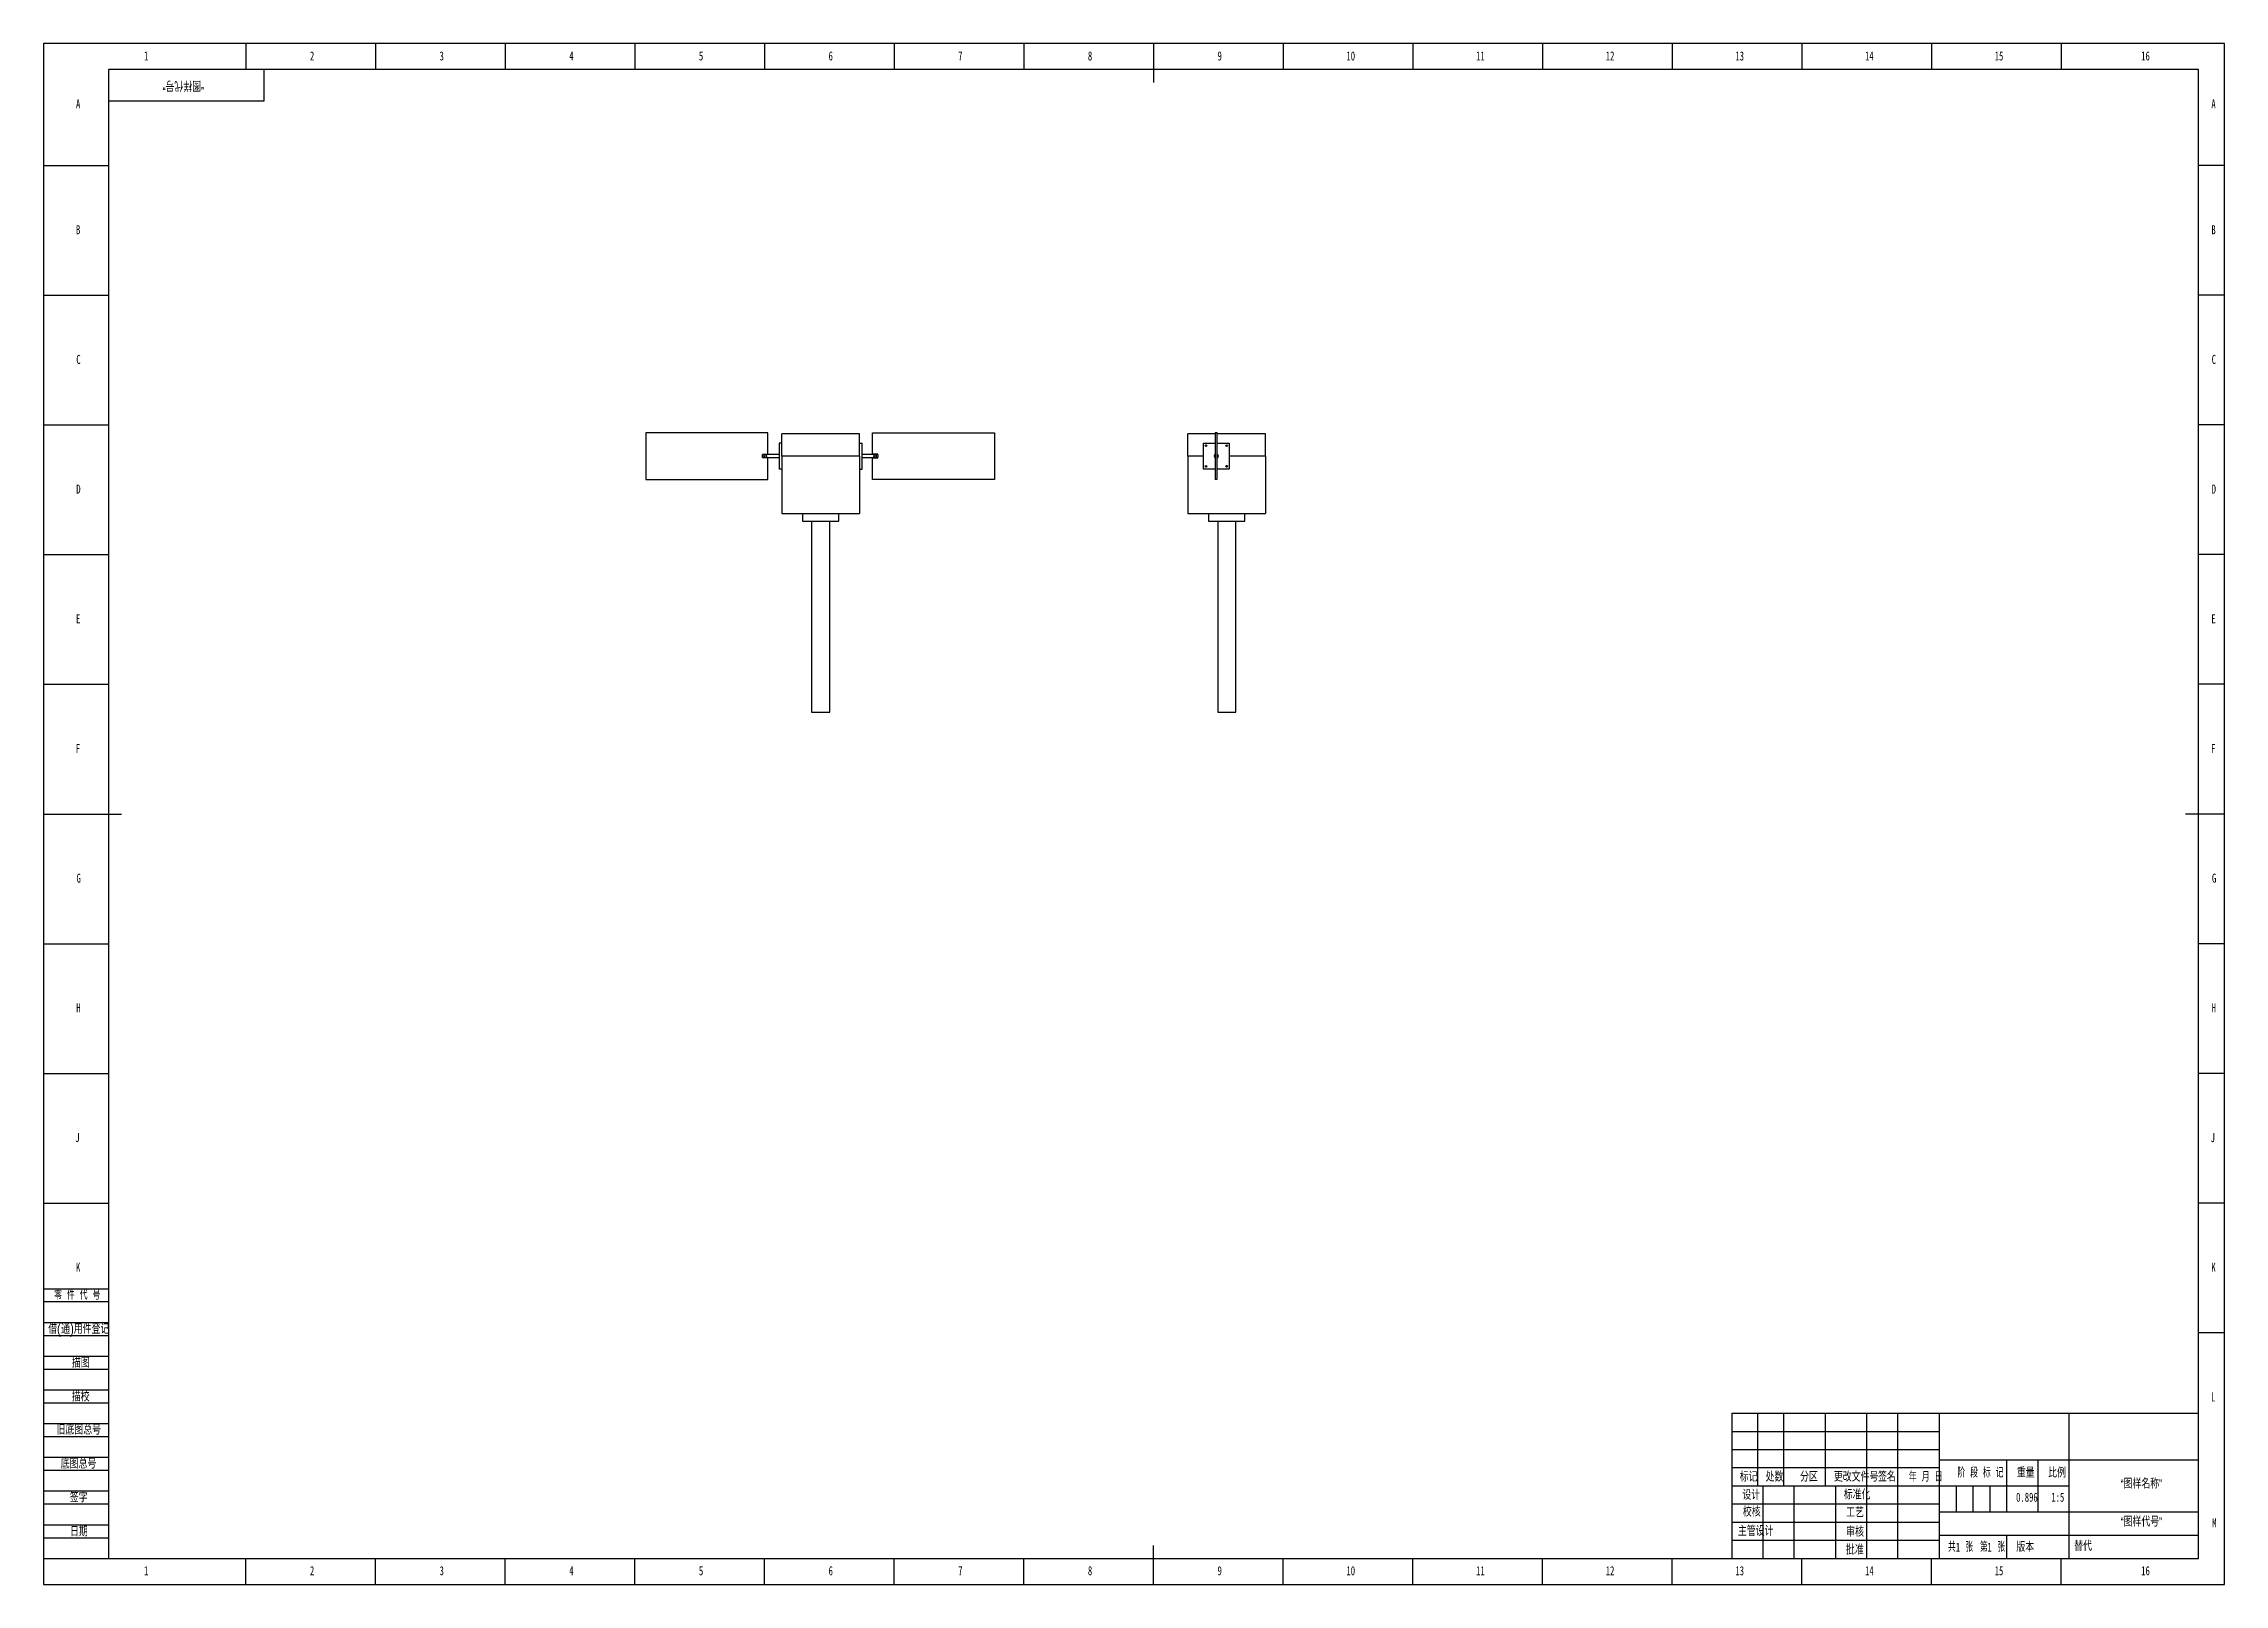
# Model space of a CAD drawing. Header units: millimetres. Extents: x 0 to 841, y 0 to 594.
import ezdxf

# ---------------------------------------------------------------- set-up
doc = ezdxf.new("R2010")
doc.units = ezdxf.units.MM
for name, color, linetype in [('10', 7, 'Continuous'), ('5', 7, 'Continuous'), ('SLD-0', 7, 'Continuous')]:
    doc.layers.add(name, color=color, linetype=linetype)
doc.styles.add('SLDTEXTSTYLE0', font='TXT', dxfattribs={"width": 0.7, "bigfont": 'bigfont'})
doc.styles.add('SLDTEXTSTYLE1', font='TXT', dxfattribs={"width": 0.62, "bigfont": 'bigfont'})
doc.styles.add('SLDTEXTSTYLE2', font='TXT', dxfattribs={"width": 0.614286, "bigfont": 'bigfont'})
doc.styles.add('SLDTEXTSTYLE3', font='TXT', dxfattribs={"width": 0.6, "bigfont": 'bigfont'})
doc.styles.add('SLDTEXTSTYLE4', font='TXT', dxfattribs={"width": 0.7})

msp = doc.modelspace()

# ---------------------------------------------------------------- linework, layer by layer
at = {"color": 7, "linetype": 'Continuous', "lineweight": 25}
for p, q in [((279.27, 443.99), (232.27, 443.99)), ((232.27, 443.99), (232.27, 425.99)), ((279.27, 435.56), (279.27, 443.99)), ((284.68, 439.99), (283.68, 439.99)), ((283.68, 439.99), (283.68, 429.99)), ((284.68, 434.99), (284.68, 443.59)), ((314.68, 443.59), (284.68, 443.59)), ((314.68, 434.99), (314.68, 443.59)), ((314.68, 439.99), (315.68, 439.99)), ((315.68, 429.99), (315.68, 439.99)), ((319.67, 435.79), (319.67, 443.99)), ((319.67, 443.99), (366.67, 443.99)), ((366.67, 443.99), (366.67, 425.99)), ((451.85, 443.59), (441.27, 443.59)), ((441.27, 434.99), (441.27, 443.59)), ((447.25, 439.99), (451.85, 439.99)), ((447.25, 429.99), (447.25, 439.99)), ((452.45, 443.99), (451.85, 443.99)), ((451.85, 443.99), (451.85, 425.99)), ((452.45, 443.99), (452.65, 443.99)), ((452.45, 443.99), (452.45, 425.99)), ((471.27, 443.59), (452.45, 443.59)), ((452.45, 439.99), (457.25, 439.99)), ((452.65, 443.59), (452.65, 443.99)), ((457.25, 439.99), (457.25, 429.99)), ((471.27, 434.99), (471.27, 443.59)), ((277.27, 434.43), (277.27, 435.56)), ((279.67, 435.56), (277.27, 435.56)), ((277.27, 434.43), (279.67, 434.43)), ((279.27, 425.99), (279.27, 434.43)), ((283.68, 435.59), (279.67, 435.59)), ((279.67, 435.59), (279.67, 435.56)), ((279.67, 434.43), (279.67, 434.39)), ((279.67, 434.39), (283.68, 434.39)), ((284.68, 429.99), (283.68, 429.99)), ((314.68, 434.99), (284.68, 434.99)), ((284.68, 434.99), (284.68, 412.86)), ((314.68, 434.99), (314.68, 412.86)), ((314.68, 429.99), (315.68, 429.99)), ((319.27, 435.59), (315.68, 435.59)), ((315.68, 434.39), (319.27, 434.39)), ((319.27, 435.56), (319.27, 435.59)), ((321.67, 435.56), (319.27, 435.56)), ((319.27, 434.43), (321.67, 434.43)), ((319.27, 434.39), (319.27, 434.43)), ((321.67, 435.79), (319.67, 435.79)), ((319.67, 435.79), (319.67, 435.56)), ((319.67, 434.43), (319.67, 434.19)), ((319.67, 425.99), (319.67, 434.19)), ((321.67, 434.19), (319.67, 434.19)), ((321.67, 435.44), (321.67, 435.79)), ((321.67, 435.44), (321.67, 434.55)), ((321.67, 434.19), (321.67, 434.55)), ((447.25, 434.99), (441.27, 434.99)), ((441.27, 434.99), (441.27, 412.86)), ((451.85, 429.99), (447.25, 429.99)), ((457.25, 429.99), (452.45, 429.99)), ((456.51, 431.19), (455.98, 431.19)), ((471.27, 434.99), (457.25, 434.99)), ((471.27, 434.99), (471.27, 412.86)), ((232.27, 425.99), (279.27, 425.99)), ((366.67, 425.99), (319.67, 425.99)), ((452.45, 425.99), (451.85, 425.99)), ((284.68, 412.86), (314.68, 412.86)), ((292.68, 412.86), (292.68, 409.86)), ((306.68, 409.86), (306.68, 412.86)), ((441.27, 412.86), (471.27, 412.86)), ((449.27, 412.86), (449.27, 409.86)), ((463.27, 409.86), (463.27, 412.86)), ((292.68, 409.86), (299.68, 409.86)), ((296.18, 409.86), (296.18, 336.26)), ((299.68, 409.86), (306.68, 409.86)), ((303.18, 336.26), (303.18, 409.86)), ((449.27, 409.86), (463.27, 409.86)), ((452.77, 409.86), (452.77, 336.26)), ((459.77, 336.26), (459.77, 409.86)), ((296.18, 336.26), (303.18, 336.26)), ((452.77, 336.26), (456.53, 336.26)), ((456.53, 336.26), (459.77, 336.26))]:
    msp.add_line(p, q, dxfattribs=at)
for centre in [(448.25, 438.99), (456.25, 438.99), (448.25, 430.99), (456.25, 430.99)]:
    msp.add_circle(centre, 0.33, dxfattribs=at)
for radius, start, end in [(0.8, 120, 240), (0.6, 131.81031, 228.18969), (0.8, 0, 75.52249), (0.6, 289.47122, 70.52878), (0.8, 284.47751, 0)]:
    msp.add_arc((452.25, 434.99), radius, start, end, dxfattribs=at)
at = {"color": 8, "linetype": 'Continuous', "lineweight": 25}
for start, end in [(124.8499, 235.1501), (0, 73.39845), (286.60155, 0)]:
    msp.add_arc((452.25, 434.99), 0.7, start, end, dxfattribs=at)
at = {"color": 7, "linetype": 'Continuous', "lineweight": 25}
for points in [[(277.67, 434.99), (277.67, 435.01), (277.67, 435.06), (277.71, 435.12), (277.76, 435.16), (277.82, 435.19), (277.89, 435.2), (277.95, 435.18), (278.01, 435.14), (278.05, 435.09), (278.07, 435.03), (278.07, 434.96), (278.05, 434.9), (278.01, 434.84), (277.95, 434.81), (277.88, 434.79), (277.82, 434.8), (277.76, 434.82), (277.71, 434.87), (277.67, 434.93), (277.67, 434.97), (277.67, 434.99)], [(278.47, 434.99), (278.47, 435.01), (278.47, 435.06), (278.51, 435.12), (278.56, 435.16), (278.62, 435.19), (278.69, 435.2), (278.75, 435.18), (278.81, 435.14), (278.85, 435.09), (278.87, 435.03), (278.87, 434.96), (278.85, 434.9), (278.81, 434.84), (278.75, 434.81), (278.68, 434.79), (278.62, 434.8), (278.56, 434.82), (278.51, 434.87), (278.47, 434.93), (278.47, 434.97), (278.47, 434.99)], [(320.07, 434.99), (320.07, 435.01), (320.07, 435.06), (320.11, 435.12), (320.16, 435.16), (320.22, 435.19), (320.29, 435.2), (320.35, 435.18), (320.41, 435.14), (320.45, 435.09), (320.47, 435.03), (320.47, 434.96), (320.45, 434.9), (320.41, 434.84), (320.35, 434.81), (320.28, 434.79), (320.22, 434.8), (320.16, 434.82), (320.11, 434.87), (320.07, 434.93), (320.07, 434.97), (320.07, 434.99)], [(320.87, 434.99), (320.87, 435.01), (320.87, 435.06), (320.91, 435.12), (320.96, 435.16), (321.02, 435.19), (321.09, 435.2), (321.15, 435.18), (321.21, 435.14), (321.25, 435.09), (321.27, 435.03), (321.27, 434.96), (321.25, 434.9), (321.21, 434.84), (321.15, 434.81), (321.08, 434.79), (321.02, 434.8), (320.96, 434.82), (320.91, 434.87), (320.87, 434.93), (320.87, 434.97), (320.87, 434.99)]]:
    msp.add_open_spline(points, degree=3, knots=[0, 0, 0, 0, 0.051721, 0.103381, 0.156663, 0.211449, 0.264367, 0.314887, 0.366242, 0.420274, 0.474812, 0.526979, 0.577655, 0.629681, 0.684062, 0.738299, 0.78975, 0.840251, 0.892967, 0.947713, 1, 1, 1, 1], dxfattribs=at)
at = {"layer": '5', "color": 7}
for p, q in [((841, 594), (0, 594)), ((0, 594), (0, 0)), ((841, 0), (841, 594)), ((0, 114), (25, 114)), ((0, 109), (25, 109)), ((0, 101), (25, 101)), ((0, 96), (25, 96)), ((0, 88), (25, 88)), ((0, 83), (25, 83)), ((0, 75), (25, 75)), ((0, 70), (25, 70)), ((0, 62), (25, 62)), ((651, 59), (731, 59)), ((0, 57), (25, 57)), ((651, 52), (731, 52)), ((0, 49), (25, 49)), ((0, 44), (25, 44)), ((0, 36), (25, 36)), ((737.5, 38), (737.5, 28)), ((744, 38), (744, 28)), ((750.5, 38), (750.5, 28)), ((0, 31), (25, 31)), ((0, 23), (25, 23)), ((0, 18), (25, 18)), ((0, 0), (841, 0))]:
    msp.add_line(p, q, dxfattribs=at)
at = {"layer": '5'}
for p, q in [((78, 594), (78, 584)), ((128, 594), (128, 584)), ((178, 594), (178, 584)), ((228, 594), (228, 584)), ((278, 594), (278, 584)), ((328, 594), (328, 584)), ((378, 594), (378, 584)), ((478, 594), (478, 584)), ((528, 594), (528, 584)), ((578, 594), (578, 584)), ((628, 594), (628, 584)), ((678, 594), (678, 584)), ((728, 594), (728, 584)), ((778, 594), (778, 584)), ((0, 547), (25, 547)), ((841, 547), (831, 547)), ((0, 497), (25, 497)), ((841, 497), (831, 497)), ((0, 447), (25, 447)), ((841, 447), (831, 447)), ((0, 397), (25, 397)), ((841, 397), (831, 397)), ((0, 347), (25, 347)), ((841, 347), (831, 347)), ((0, 247), (25, 247)), ((841, 247), (831, 247)), ((0, 197), (25, 197)), ((841, 197), (831, 197)), ((0, 147), (25, 147)), ((841, 147), (831, 147)), ((841, 97), (831, 97)), ((78, 0), (78, 10)), ((128, 0), (128, 10)), ((178, 0), (178, 10)), ((228, 0), (228, 10)), ((278, 0), (278, 10)), ((328, 0), (328, 10)), ((378, 0), (378, 10)), ((478, 0), (478, 10)), ((528, 0), (528, 10)), ((578, 0), (578, 10)), ((628, 0), (628, 10)), ((678, 0), (678, 10)), ((728, 0), (728, 10)), ((778, 0), (778, 10))]:
    msp.add_line(p, q, dxfattribs=at)
at = {"layer": '5', "lineweight": 25}
for p, q in [((428, 594), (428, 579)), ((0, 297), (30, 297)), ((841, 297), (826, 297)), ((757, 19.01), (757, 10)), ((428, 0), (428, 15))]:
    msp.add_line(p, q, dxfattribs=at)
at = {"layer": '5', "color": 7, "lineweight": 25}
for p, q in [((831, 584), (25, 584)), ((25, 584), (25, 10)), ((85, 572), (85, 584)), ((831, 10), (831, 584)), ((25, 572), (85, 572)), ((651, 66), (831, 66)), ((651, 66), (651, 10)), ((661, 66), (661, 38)), ((671, 66), (671, 38)), ((687, 66), (687, 38)), ((703, 66), (703, 10)), ((715, 66), (715, 10)), ((731, 66), (731, 10)), ((781, 66), (781, 38)), ((651, 45), (731, 45)), ((731, 48), (831, 48)), ((757, 48), (757, 28)), ((769, 48), (769, 28)), ((651, 38), (781, 38)), ((663, 38), (663, 10)), ((675, 38), (675, 10)), ((691, 38), (691, 10)), ((781, 38), (781, 10)), ((651, 31), (731, 31)), ((731, 28), (831, 28)), ((651, 24), (731, 24)), ((651, 17), (731, 17)), ((731, 19), (831, 19.03)), ((0, 10), (831, 10))]:
    msp.add_line(p, q, dxfattribs=at)

# ---------------------------------------------------------------- texts
at = {"layer": '10', "char_height": 3.5}
for s, insert, attachment_point, style in [('1', (39.54, 591.01), 2, 'SLDTEXTSTYLE4'), ('2', (103.54, 591.01), 2, 'SLDTEXTSTYLE4'), ('3', (153.54, 591.01), 2, 'SLDTEXTSTYLE4'), ('4', (203.54, 591.01), 2, 'SLDTEXTSTYLE4'), ('5', (253.54, 591.01), 2, 'SLDTEXTSTYLE4'), ('6', (303.55, 591.01), 2, 'SLDTEXTSTYLE4'), ('7', (353.55, 591.01), 2, 'SLDTEXTSTYLE4'), ('8', (403.55, 591.01), 2, 'SLDTEXTSTYLE4'), ('9', (453.55, 591.01), 2, 'SLDTEXTSTYLE4'), ('10', (504.09, 591.01), 2, 'SLDTEXTSTYLE4'), ('11', (554.09, 591.01), 2, 'SLDTEXTSTYLE4'), ('12', (604.09, 591.01), 2, 'SLDTEXTSTYLE4'), ('13', (654.09, 591.01), 2, 'SLDTEXTSTYLE4'), ('14', (704.09, 591.01), 2, 'SLDTEXTSTYLE4'), ('15', (754.09, 591.01), 2, 'SLDTEXTSTYLE4'), ('16', (810.59, 591.01), 2, 'SLDTEXTSTYLE4'), ('A', (13.32, 572.51), 2, 'SLDTEXTSTYLE4'), ('A', (836.82, 572.51), 2, 'SLDTEXTSTYLE4'), ('B', (13.32, 524.01), 2, 'SLDTEXTSTYLE4'), ('B', (836.82, 524.01), 2, 'SLDTEXTSTYLE4'), ('C', (13.43, 474.01), 2, 'SLDTEXTSTYLE4'), ('C', (836.93, 474.01), 2, 'SLDTEXTSTYLE4'), ('D', (13.43, 424.01), 2, 'SLDTEXTSTYLE4'), ('D', (836.93, 424.01), 2, 'SLDTEXTSTYLE4'), ('E', (13.32, 374.01), 2, 'SLDTEXTSTYLE4'), ('E', (836.82, 374.01), 2, 'SLDTEXTSTYLE4'), ('F', (13.22, 324.01), 2, 'SLDTEXTSTYLE4'), ('F', (836.72, 324.01), 2, 'SLDTEXTSTYLE4'), ('G', (13.54, 274.01), 2, 'SLDTEXTSTYLE4'), ('G', (837.04, 274.01), 2, 'SLDTEXTSTYLE4'), ('H', (13.43, 224.01), 2, 'SLDTEXTSTYLE4'), ('H', (836.93, 224.01), 2, 'SLDTEXTSTYLE4'), ('J', (13.02, 174.01), 2, 'SLDTEXTSTYLE4'), ('J', (836.52, 174.01), 2, 'SLDTEXTSTYLE4'), ('K', (13.32, 124.01), 2, 'SLDTEXTSTYLE4'), ('K', (836.82, 124.01), 2, 'SLDTEXTSTYLE4'), ('L', (836.68, 74.01), 2, 'SLDTEXTSTYLE4'), ('0.896', (764.85, 35.35), 2, 'SLDTEXTSTYLE4'), ('1:5', (776.75, 35.35), 2, 'SLDTEXTSTYLE4'), ('“图样名称”', (808.99, 40.49), 2, 'SLDTEXTSTYLE0'), ('校核', (658.73, 29.67), 2, 'SLDTEXTSTYLE0'), ('“图样代号”', (808.99, 25.83), 2, 'SLDTEXTSTYLE0'), ('M', (837.1, 25.51), 2, 'SLDTEXTSTYLE4'), ('主管设计', (660.26, 22.22), 2, 'SLDTEXTSTYLE0'), ('1', (737.45, 16.09), 1, 'SLDTEXTSTYLE4'), ('1', (749.57, 16.09), 1, 'SLDTEXTSTYLE4'), ('1', (39.54, 7.01), 2, 'SLDTEXTSTYLE4'), ('2', (103.54, 7.01), 2, 'SLDTEXTSTYLE4'), ('3', (153.54, 7.01), 2, 'SLDTEXTSTYLE4'), ('4', (203.54, 7.01), 2, 'SLDTEXTSTYLE4'), ('5', (253.54, 7.01), 2, 'SLDTEXTSTYLE4'), ('6', (303.55, 7.01), 2, 'SLDTEXTSTYLE4'), ('7', (353.55, 7.01), 2, 'SLDTEXTSTYLE4'), ('8', (403.55, 7.01), 2, 'SLDTEXTSTYLE4'), ('9', (453.55, 7.01), 2, 'SLDTEXTSTYLE4'), ('10', (504.09, 7.01), 2, 'SLDTEXTSTYLE4'), ('11', (554.09, 7.01), 2, 'SLDTEXTSTYLE4'), ('12', (604.09, 7.01), 2, 'SLDTEXTSTYLE4'), ('13', (654.09, 7.01), 2, 'SLDTEXTSTYLE4'), ('14', (704.09, 7.01), 2, 'SLDTEXTSTYLE4'), ('15', (754.09, 7.01), 2, 'SLDTEXTSTYLE4'), ('16', (810.59, 7.01), 2, 'SLDTEXTSTYLE4')]:
    msp.add_mtext(s, dxfattribs=dict(at, insert=insert, attachment_point=attachment_point, style=style))
at = {"layer": '10', "color": 7, "char_height": 3.5}
for s, insert, attachment_point, style in [('零 件 代 号', (4.08, 113.29), 1, 'SLDTEXTSTYLE2'), ('借(通)用件登记', (1.82, 100.14), 1, 'SLDTEXTSTYLE0'), ('描图', (14.33, 87.09), 2, 'SLDTEXTSTYLE0'), ('描校', (14.3, 74.06), 2, 'SLDTEXTSTYLE0'), ('旧底图总号', (4.99, 61.27), 1, 'SLDTEXTSTYLE0'), ('底图总号', (6.61, 48.18), 1, 'SLDTEXTSTYLE0'), ('标记', (657.52, 43.15), 2, 'SLDTEXTSTYLE0'), ('处数', (667.5, 43.15), 2, 'SLDTEXTSTYLE0'), ('分区', (680.8, 43.15), 2, 'SLDTEXTSTYLE0'), ('更改文件号', (698.99, 43.15), 2, 'SLDTEXTSTYLE0'), ('签名', (710.85, 43.15), 2, 'SLDTEXTSTYLE0'), ('年 月 日', (725.8, 43.15), 2, 'SLDTEXTSTYLE1'), ('阶 段 标 记', (746.91, 44.73), 2, 'SLDTEXTSTYLE2'), ('重量', (764.38, 44.73), 2, 'SLDTEXTSTYLE0'), ('比例', (776.5, 44.73), 2, 'SLDTEXTSTYLE0'), ('签字', (13.53, 35.16), 2, 'SLDTEXTSTYLE0'), ('设计', (658.53, 36.17), 2, 'SLDTEXTSTYLE0'), ('标准化', (699.35, 36.28), 2, 'SLDTEXTSTYLE0'), ('工艺', (698.57, 29.37), 2, 'SLDTEXTSTYLE0'), ('日期', (13.61, 22.05), 2, 'SLDTEXTSTYLE0'), ('审核', (698.57, 21.92), 2, 'SLDTEXTSTYLE0'), ('批准', (698.49, 15.01), 2, 'SLDTEXTSTYLE0'), ('共  张', (739.27, 16.09), 2, 'SLDTEXTSTYLE3'), ('第  张', (751.61, 16.09), 2, 'SLDTEXTSTYLE3'), ('版本', (764.21, 16.09), 2, 'SLDTEXTSTYLE0')]:
    msp.add_mtext(s, dxfattribs=dict(at, insert=insert, attachment_point=attachment_point, style=style))
at = {"layer": 'SLD-0', "insert": (53.88, 576.13), "char_height": 3.5, "attachment_point": 2, "rotation": 180, "style": 'SLDTEXTSTYLE0'}
msp.add_mtext('“图样代号”', dxfattribs=at)
at = {"layer": 'SLD-0', "insert": (783.07, 16.45), "char_height": 3.5, "attachment_point": 1, "style": 'SLDTEXTSTYLE0'}
msp.add_mtext('替代', dxfattribs=at)

doc.saveas('drawing.dxf')
